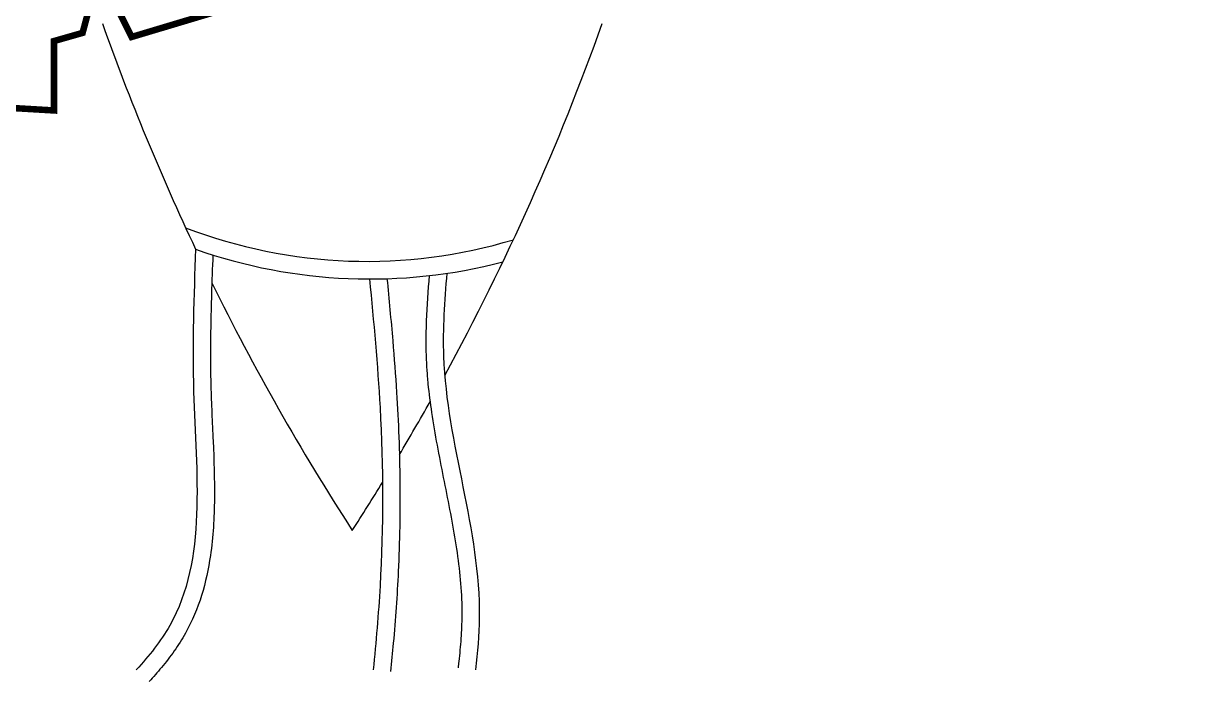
# Model space of a CAD drawing. Header units: millimetres. Extents: x 12377 to 30673, y 89761 to 101952.
# Drawn here: x 27106 to 27644, y 91069 to 91371 of the extents above; entities that cross this region are included whole.
import ezdxf

# ---------------------------------------------------------------- set-up
doc = ezdxf.new("R2010")
doc.units = ezdxf.units.MM

# ---------------------------------------------------------------- blocks, each defined once
blk = doc.blocks.new('A$C6A130F68')
at = {"const_width": 3}
blk.add_lwpolyline([(395, 307.44), (357.43, 296.19), (342.41, 326.21), (334.89, 298.06), (321.75, 294.31), (321.75, 262.42), (289.82, 264.3), (280.42, 245.53), (259.76, 234.28), (254.13, 228.65), (216.56, 230.53), (225.95, 241.78), (237.22, 241.78), (239.1, 238.03), (240.98, 228.65), (235.34, 226.77), (203.41, 226.77)], dxfattribs=at)
for centre, radius, start, end in [((1398.49, 677.28), 1119.17, 199.56981, 205.31817), ((-480.95, 677.28), 1119.17, 331.35153, 340.43019), ((465.51, 424.95), 231.88, 248.9456, 286.8637), ((466.84, 426.01), 241.02, 250.6062, 284.6898), ((1398.49, 677.28), 1119.17, 206.19546, 212.89649), ((-480.95, 677.28), 1119.17, 329.20371, 330.64075), ((-480.95, 677.28), 1119.17, 327.10351, 328.43551)]:
    blk.add_arc(centre, radius, start, end)
for points, knots in [([(555.16, 308.29), (574.93, 316.75), (606.29, 330.16), (682.48, 295.16), (644.32, 355.48), (770.6, 296.07), (667.49, 370.55), (831.92, 308.4), (740.03, 374.99), (895.51, 336.85), (772.66, 375.52), (840.89, 370.26), (827.42, 436.73), (791.97, 373.35), (726.75, 360.05), (733.86, 397.62), (696.39, 363.46), (657.78, 331.87), (649.08, 390.73), (593.98, 349.63), (570.03, 315.01), (538.2, 313.67), (525.84, 307.29)], [0, 0, 0, 0, 73.312632, 116.247981, 135.429056, 204.719961, 236.187755, 317.552206, 344.764886, 411.58868, 455.970218, 485.437889, 517.783516, 573.341791, 623.982921, 634.090909, 657.687654, 717.479204, 734.754388, 796.401313, 832.190362, 874.596795, 874.596795, 874.596795, 874.596795]), ([(386.81, 198.67), (386.01, 177.18), (383.87, 120.3), (393.34, 46.38), (365.44, 11.85), (359.55, 5.4)], [0, 0, 0, 0, 65.542755, 173.485341, 199.328987, 199.328987, 199.328987, 199.328987]), ([(394.72, 196.04), (394.5, 190.06), (394.28, 184.09), (393.94, 172.96), (393.81, 167.81), (393.64, 157.48), (393.6, 152.31), (393.65, 143.41), (393.71, 139.71), (393.85, 133.9), (393.92, 131.82), (394.07, 127.62), (394.16, 125.51), (394.43, 119.14), (394.64, 114.85), (395.21, 101.79), (395.53, 92.94), (395.36, 75.31), (394.87, 66.53), (392.71, 51.7), (391.41, 45.58), (387.69, 33.64), (385.27, 27.83), (381.37, 20.86), (380.54, 19.47), (378.81, 16.75), (377.91, 15.41), (375.13, 11.47), (373.16, 8.94), (369.28, 4.27), (367.38, 2.11), (365.45, 0)], [2.370451, 2.370451, 2.370451, 2.370451, 20.626957, 20.626957, 36.323984, 36.323984, 51.941805, 51.941805, 62.982834, 62.982834, 69.123169, 69.123169, 75.263504, 75.263504, 87.544175, 87.544175, 112.373385, 112.373385, 137.202595, 137.202595, 155.090567, 155.090567, 172.978539, 172.978539, 177.523904, 177.523904, 182.069269, 182.069269, 191.16, 191.16, 199.328987, 199.328987, 199.328987, 199.328987]), ([(466.68, 185), (468.59, 165.31), (472.98, 118.43), (473.13, 58.28), (469.67, 18.23), (468.43, 5.4)], [6.412542, 6.412542, 6.412542, 6.412542, 65.752239, 147.657838, 186.340836, 186.340836, 186.340836, 186.340836]), ([(474.7, 185.13), (475.63, 175.63), (476.53, 166.1), (478.02, 148.68), (478.62, 140.79), (479.55, 126.04), (479.9, 119.19), (480.41, 105.48), (480.57, 98.62), (480.78, 78.03), (480.53, 64.3), (479.62, 45.08), (479.29, 39.58), (478.52, 28.61), (478.08, 23.14), (477.22, 13.32), (476.81, 8.97), (476.39, 4.62)], [7.060827, 7.060827, 7.060827, 7.060827, 35.660575, 35.660575, 59.231871, 59.231871, 79.583653, 79.583653, 99.935434, 99.935434, 140.638997, 140.638997, 156.971802, 156.971802, 173.304607, 173.304607, 186.340836, 186.340836, 186.340836, 186.340836]), ([(494.08, 186.54), (493.52, 179.7), (493.01, 172.79), (492.63, 162.67), (492.56, 159.52), (492.56, 154.29), (492.59, 152.22), (492.73, 147.92), (492.84, 145.69), (493.13, 141.24), (493.32, 139.03), (493.96, 132.4), (494.52, 128.01), (496.66, 113.56), (498.62, 103.61), (502.54, 83.95), (504.51, 74.24), (507.6, 55.04), (508.71, 45.56), (509.08, 34.18), (509.1, 32.18), (509.08, 28.48), (509.03, 26.75), (508.89, 23.29), (508.79, 21.55), (508.43, 16.31), (508.09, 12.78), (507.59, 8.27), (507.48, 7.31), (507.36, 6.35)], [5.484425, 5.484425, 5.484425, 5.484425, 25.874121, 25.874121, 35.048286, 35.048286, 41.019384, 41.019384, 47.453581, 47.453581, 53.887778, 53.887778, 66.756172, 66.756172, 96.52321, 96.52321, 126.290248, 126.290248, 156.057286, 156.057286, 162.393139, 162.393139, 167.871659, 167.871659, 173.350179, 173.350179, 184.307218, 184.307218, 187.262165, 187.262165, 187.262165, 187.262165]), ([(502.19, 187.61), (501.14, 174.89), (497.29, 121.76), (520.63, 61.63), (516.26, 13.4), (515.3, 5.4)], [3.775251, 3.775251, 3.775251, 3.775251, 41.902587, 163.14519, 187.262165, 187.262165, 187.262165, 187.262165])]:
    blk.add_open_spline(points, degree=3, knots=knots)

msp = doc.modelspace()

# ---------------------------------------------------------------- block references
msp.add_blockref('A$C6A130F68', (26798.35, 91068.59))

doc.saveas('drawing.dxf')
